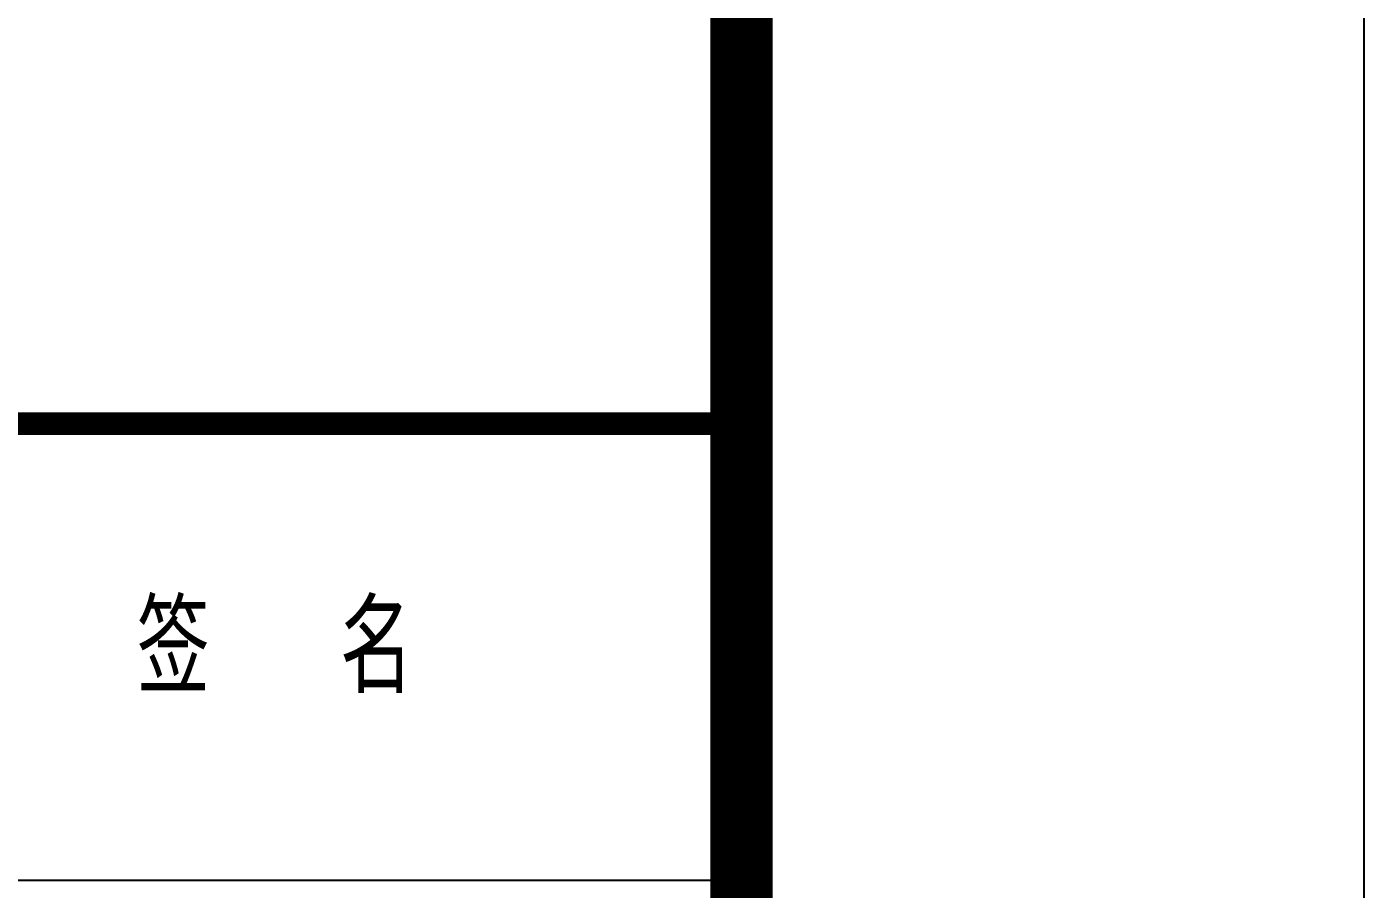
# Model space of a CAD drawing. Extents: x 1728470 to 1835391, y -157368 to 197905.
# Drawn here: x 1814553 to 1817775, y 1956 to 4035 of the extents above; entities that cross this region are included whole.
import ezdxf

# ---------------------------------------------------------------- set-up
doc = ezdxf.new("R2010")
doc.units = 0
doc.header["$LTSCALE"] = 1000
doc.header["$MEASUREMENT"] = 0
doc.layers.add('PUB_TEXT', color=7, linetype='CONTINUOUS')
doc.layers.add('PUB_TITLE', color=4, linetype='CONTINUOUS')
doc.styles.add('TQ', font='txt.shx', dxfattribs={"width": 0.8, "bigfont": 'hztxt.shx'})

msp = doc.modelspace()

# ---------------------------------------------------------------- linework, layer by layer
at = {"layer": 'PUB_TITLE', "color": 4}
msp.add_line((1810224.8, 1978.3), (1816274.8, 1978.3), dxfattribs=at)
at = {"layer": 'PUB_TITLE'}
msp.add_lwpolyline([(1728674.8, -24012.2), (1817774.8, -24012.2), (1817774.8, 38987.8), (1728674.8, 38987.8)], close=True, dxfattribs=at)
at = {"layer": 'PUB_TITLE', "const_width": 150}
msp.add_lwpolyline([(1732424.8, -22512.2), (1816274.8, -22512.2), (1816274.8, 37487.8), (1732424.8, 37487.8)], close=True, dxfattribs=at)
at = {"layer": 'PUB_TITLE', "color": 4, "const_width": 55}
msp.add_lwpolyline([(1810224.8, 3078.3), (1816274.8, 3078.3)], dxfattribs=at)

# ---------------------------------------------------------------- texts
at = {"layer": 'PUB_TEXT', "color": 2, "insert": (1814817.4, 2648.9), "char_height": 220, "width": 1847.813, "attachment_point": 1, "style": 'TQ'}
msp.add_mtext('签  名', dxfattribs=at)

doc.saveas('drawing.dxf')
